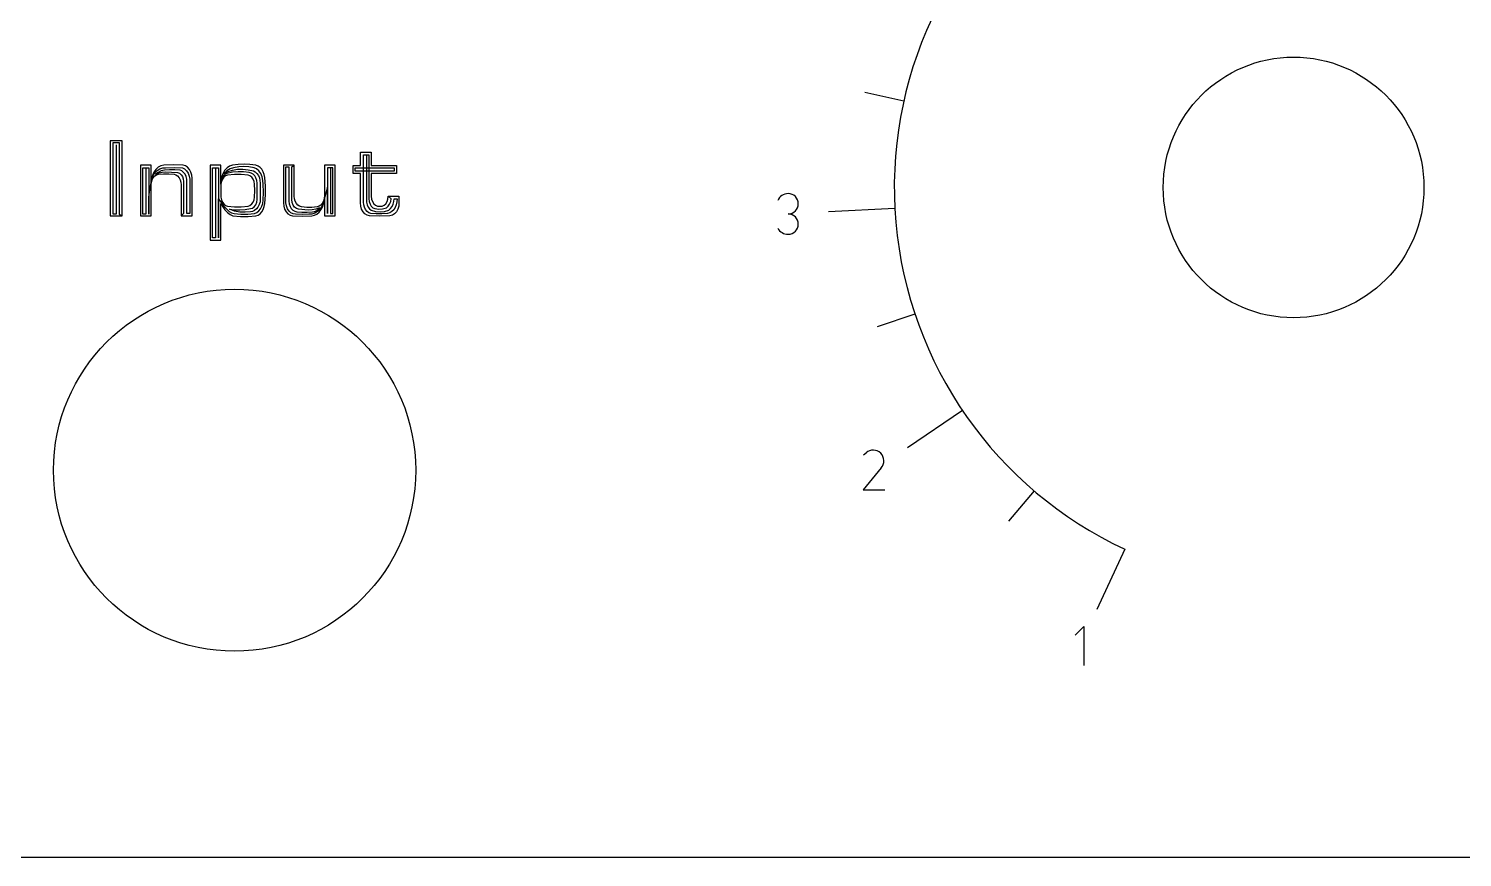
# Model space of a CAD drawing. Header units: millimetres. Extents: x 0 to 494, y 0 to 44.
# Drawn here: x 27.59 to 65.29, y 0 to 21.8 of the extents above; entities that cross this region are included whole.
import ezdxf

# ---------------------------------------------------------------- set-up
doc = ezdxf.new("R2010")
doc.units = ezdxf.units.MM
doc.layers.add('Contour', color=7, linetype='CONTINUOUS')
doc.layers.add('Engraving', color=7, linetype='CONTINUOUS')

msp = doc.modelspace()

# ---------------------------------------------------------------- linework, layer by layer
at = {"layer": 'Contour', "color": 7, "linetype": 'CONTINUOUS'}
msp.add_line((481.73, 0), (1.27, 0), dxfattribs=at)
for centre, radius in [((60.85, 17.622), 3.429), ((33.002, 10.184), 4.762)]:
    msp.add_circle(centre, radius, dxfattribs=at)
at = {"layer": 'Engraving', "color": 7, "linetype": 'CONTINUOUS'}
for p, q in [((50.5992, 19.89455), (49.57405, 20.1217)), ((30.04976, 18.849), (29.73339, 18.849)), ((29.73339, 18.849), (29.73339, 16.877)), ((29.81248, 16.91987), (29.81248, 18.80613)), ((29.81248, 18.80613), (29.97067, 18.80613)), ((29.89157, 18.74183), (29.89157, 16.91987)), ((29.97067, 18.80613), (29.97067, 16.91987)), ((30.04976, 16.877), (30.04976, 18.849)), ((36.31282, 18.20396), (36.31282, 18.54691)), ((36.31282, 18.54691), (36.59756, 18.54691)), ((36.39191, 17.23939), (36.39191, 18.48261)), ((36.39191, 18.48261), (36.53428, 18.48261)), ((36.471, 18.48261), (36.471, 17.3037)), ((36.53428, 18.48261), (36.53428, 18.05391)), ((36.59756, 18.54691), (36.59756, 18.20396)), ((30.80852, 18.20596), (30.52378, 18.20596)), ((30.52378, 18.20596), (30.52378, 16.877)), ((30.58706, 16.91987), (30.58706, 18.14165)), ((30.58706, 18.14165), (30.74525, 18.14165)), ((30.66615, 18.14165), (30.66615, 16.91987)), ((30.74525, 18.14165), (30.74525, 16.91987)), ((30.80852, 17.73439), (30.80852, 18.20596)), ((30.99531, 18.15288), (30.93239, 18.09574)), ((30.96909, 18.06493), (31.03803, 18.10942)), ((31.06587, 18.19021), (30.99531, 18.15288)), ((31.03803, 18.10942), (31.11196, 18.13531)), ((31.14072, 18.20596), (31.06587, 18.19021)), ((31.11196, 18.13531), (31.18818, 18.14165)), ((31.39382, 18.21406), (31.14072, 18.20596)), ((31.18818, 18.14165), (31.40964, 18.1511)), ((31.64692, 18.20596), (31.39382, 18.21406)), ((31.40964, 18.1511), (31.6311, 18.14165)), ((31.6311, 18.14165), (31.68921, 18.11179)), ((31.70956, 18.19041), (31.64692, 18.20596)), ((31.68921, 18.11179), (31.74007, 18.06338)), ((31.76729, 18.15398), (31.70956, 18.19041)), ((31.81638, 18.09904), (31.76729, 18.15398)), ((31.85369, 18.0291), (31.81638, 18.09904)), ((32.64319, 18.20596), (32.35845, 18.20596)), ((32.35845, 18.20596), (32.35845, 16.23396)), ((32.42173, 16.29826), (32.42173, 18.14165)), ((32.42173, 18.14165), (32.57992, 18.14165)), ((32.50082, 18.14165), (32.50082, 16.29826)), ((32.57992, 18.14165), (32.57992, 16.29826)), ((32.64319, 17.71296), (32.64319, 18.20596)), ((32.80611, 18.13697), (32.74828, 18.07489)), ((32.8859, 18.10861), (32.80093, 18.05824)), ((32.87224, 18.18131), (32.80611, 18.13697)), ((32.94375, 18.20596), (32.87224, 18.18131)), ((32.97539, 18.14165), (32.8859, 18.10861)), ((33.09768, 18.2257), (32.94375, 18.20596)), ((32.94375, 18.07735), (33.08205, 18.10079)), ((33.10925, 18.16746), (32.97539, 18.14165)), ((33.08205, 18.10079), (33.22139, 18.10503)), ((33.25222, 18.23229), (33.09768, 18.2257)), ((33.24431, 18.17608), (33.10925, 18.16746)), ((33.22139, 18.10503), (33.36032, 18.09002)), ((33.37937, 18.16746), (33.24431, 18.17608)), ((33.40676, 18.2257), (33.25222, 18.23229)), ((33.51323, 18.14165), (33.37937, 18.16746)), ((33.56069, 18.20596), (33.40676, 18.2257)), ((33.58082, 18.10961), (33.51323, 18.14165)), ((33.61894, 18.18653), (33.56069, 18.20596)), ((33.64099, 18.05702), (33.58082, 18.10961)), ((33.67272, 18.15052), (33.61894, 18.18653)), ((33.7195, 18.09963), (33.67272, 18.15052)), ((33.75706, 18.03624), (33.7195, 18.09963)), ((34.57306, 18.20496), (34.28832, 18.20496)), ((34.28832, 18.20496), (34.28832, 17.21896)), ((34.3516, 17.21896), (34.3516, 18.16209)), ((34.3516, 18.16209), (34.43069, 18.16209)), ((34.43069, 18.16209), (34.43069, 17.26183)), ((34.50979, 18.16209), (34.57306, 18.20496)), ((34.50979, 17.3047), (34.50979, 18.16209)), ((34.57306, 17.39043), (34.57306, 18.20496)), ((35.64874, 18.20496), (35.364, 18.20496)), ((35.364, 18.20496), (35.364, 17.39043)), ((35.58547, 18.14065), (35.4431, 18.14065)), ((35.4431, 18.14065), (35.4431, 16.9403)), ((35.52219, 18.11922), (35.52219, 16.9403)), ((35.58547, 16.9403), (35.58547, 18.14065)), ((35.64874, 16.876), (35.64874, 18.20496)), ((36.12299, 17.98961), (36.12299, 18.20396)), ((36.12299, 18.20396), (36.31282, 18.20396)), ((36.17045, 18.05391), (36.17045, 18.13965)), ((36.17045, 18.13965), (37.19867, 18.13965)), ((36.59756, 18.20396), (37.26195, 18.20396)), ((37.19867, 18.13965), (37.19867, 18.05391)), ((37.26195, 18.20396), (37.26195, 17.98961)), ((30.76915, 17.56022), (30.80617, 17.74654)), ((30.80617, 17.74654), (30.85598, 17.9273)), ((30.81665, 17.83644), (30.80852, 17.73439)), ((30.80852, 17.69152), (30.81578, 17.75971)), ((30.81578, 17.75971), (30.83483, 17.82358)), ((30.84089, 17.93367), (30.81665, 17.83644)), ((30.83483, 17.82358), (30.86457, 17.87946)), ((30.88009, 18.0215), (30.84089, 17.93367)), ((30.85598, 17.9273), (30.90765, 18.00348)), ((30.86457, 17.87946), (30.9033, 17.9241)), ((30.93239, 18.09574), (30.88009, 18.0215)), ((30.9033, 17.9241), (30.94877, 17.95493)), ((30.90765, 18.00348), (30.96909, 18.06493)), ((30.99451, 18.02041), (30.91925, 17.97017)), ((30.91925, 17.97017), (31.00667, 18.00685)), ((30.94877, 17.95493), (30.99835, 17.97017)), ((31.07409, 18.05636), (30.99451, 18.02041)), ((30.99835, 17.97017), (31.13532, 17.98382)), ((31.00667, 18.00685), (31.09678, 18.0284)), ((31.15654, 18.07735), (31.07409, 18.05636)), ((31.09678, 18.0284), (31.18818, 18.03448)), ((31.13532, 17.98382), (31.27267, 17.98382)), ((31.29354, 18.08905), (31.15654, 18.07735)), ((31.18818, 18.03448), (31.34655, 18.02882)), ((31.27267, 17.98382), (31.40964, 17.97017)), ((31.43082, 18.08905), (31.29354, 18.08905)), ((31.34655, 18.02882), (31.50455, 18.01304)), ((31.40964, 17.97017), (31.45922, 17.95493)), ((31.56783, 18.07735), (31.43082, 18.08905)), ((31.45922, 17.95493), (31.50469, 17.9241)), ((31.50455, 18.01304), (31.5538, 17.99487)), ((31.50469, 17.9241), (31.54342, 17.87946)), ((31.54342, 17.87946), (31.57316, 17.82358)), ((31.5538, 17.99487), (31.59734, 17.95875)), ((31.61782, 18.0566), (31.56783, 18.07735)), ((31.57316, 17.82358), (31.59221, 17.75971)), ((31.59221, 17.75971), (31.59947, 17.69152)), ((31.59734, 17.95875), (31.63167, 17.90757)), ((31.66262, 18.0201), (31.61782, 18.0566)), ((31.63167, 17.90757), (31.65407, 17.84542)), ((31.65407, 17.84542), (31.66274, 17.77726)), ((31.69959, 17.97001), (31.66262, 18.0201)), ((31.66274, 17.77726), (31.66274, 16.9413)), ((31.72653, 17.9093), (31.69959, 17.97001)), ((31.74184, 17.84157), (31.72653, 17.9093)), ((31.74007, 18.06338), (31.78051, 17.99945)), ((31.74184, 16.9413), (31.74184, 17.84157)), ((31.78051, 17.99945), (31.80804, 17.92394)), ((31.80804, 17.92394), (31.82093, 17.84157)), ((31.82093, 17.84157), (31.82093, 16.9413)), ((31.87679, 17.9487), (31.85369, 18.0291)), ((31.88421, 17.863), (31.87679, 17.9487)), ((31.88421, 16.877), (31.88421, 17.863)), ((32.64756, 17.81276), (32.64319, 17.71296)), ((32.64998, 17.78798), (32.64319, 17.71296)), ((32.65637, 17.78239), (32.64319, 17.71296)), ((32.66721, 17.90913), (32.64756, 17.81276)), ((32.67113, 17.85792), (32.64998, 17.78798)), ((32.6826, 17.84465), (32.65637, 17.78239)), ((32.70128, 17.99781), (32.66721, 17.90913)), ((32.70514, 17.91783), (32.67113, 17.85792)), ((32.72001, 17.89535), (32.6826, 17.84465)), ((32.74828, 18.07489), (32.70128, 17.99781)), ((32.74961, 17.96347), (32.70514, 17.91783)), ((32.76596, 17.93088), (32.72001, 17.89535)), ((32.80093, 18.05824), (32.72229, 17.99161)), ((32.72229, 17.99161), (32.83127, 18.04275)), ((32.80138, 17.99161), (32.74961, 17.96347)), ((32.8172, 17.94874), (32.76596, 17.93088)), ((32.94664, 18.02269), (32.80138, 17.99161)), ((32.99632, 17.96659), (32.8172, 17.94874)), ((32.83127, 18.04275), (32.94375, 18.07735)), ((33.09334, 18.03667), (32.94664, 18.02269)), ((33.17592, 17.96659), (32.99632, 17.96659)), ((33.24039, 18.03345), (33.09334, 18.03667)), ((33.35504, 17.94874), (33.17592, 17.96659)), ((33.38668, 18.01304), (33.24039, 18.03345)), ((33.40628, 17.93088), (33.35504, 17.94874)), ((33.36032, 18.09002), (33.49741, 18.05591)), ((33.43947, 18.00231), (33.38668, 18.01304)), ((33.45223, 17.89535), (33.40628, 17.93088)), ((33.48856, 17.97391), (33.43947, 18.00231)), ((33.48964, 17.84465), (33.45223, 17.89535)), ((33.53079, 17.92967), (33.48856, 17.97391)), ((33.51587, 17.78239), (33.48964, 17.84465)), ((33.49741, 18.05591), (33.54713, 18.03064)), ((33.52905, 17.71296), (33.51587, 17.78239)), ((33.56344, 17.87244), (33.53079, 17.92967)), ((33.54713, 18.03064), (33.59124, 17.99057)), ((33.5844, 17.80592), (33.56344, 17.87244)), ((33.59232, 17.73439), (33.5844, 17.80592)), ((33.59124, 17.99057), (33.62739, 17.93785)), ((33.60007, 17.59162), (33.59232, 17.73439)), ((33.62739, 17.93785), (33.65363, 17.8753)), ((33.69041, 17.9868), (33.64099, 18.05702)), ((33.65363, 17.8753), (33.66857, 17.80625)), ((33.66857, 17.80625), (33.67142, 17.73439)), ((33.67142, 17.73439), (33.67858, 17.48789)), ((33.72632, 17.90285), (33.69041, 17.9868)), ((33.74674, 17.80985), (33.72632, 17.90285)), ((33.75051, 17.71296), (33.74674, 17.80985)), ((33.78363, 17.96337), (33.75706, 18.03624)), ((33.79797, 17.88443), (33.78363, 17.96337)), ((33.81214, 17.65607), (33.79797, 17.88443)), ((36.31282, 17.98961), (36.12299, 17.98961)), ((36.53428, 18.05391), (36.17045, 18.05391)), ((36.31282, 17.21796), (36.31282, 17.98961)), ((37.19867, 18.05391), (36.53428, 18.05391)), ((36.53428, 18.05391), (36.53428, 17.32513)), ((37.26195, 17.98961), (36.59756, 17.98961)), ((36.59756, 17.98961), (36.59756, 17.38943)), ((30.74525, 17.37), (30.76915, 17.56022)), ((30.74525, 16.91987), (30.74525, 17.37)), ((30.80852, 16.877), (30.80852, 17.69152)), ((31.59947, 17.69152), (31.59947, 16.877)), ((32.64319, 17.71296), (32.63622, 17.54148)), ((32.63622, 17.54148), (32.64319, 17.37)), ((32.64319, 17.37), (32.65637, 17.30057)), ((33.51587, 17.30057), (33.52905, 17.37)), ((33.53602, 17.54148), (33.52905, 17.71296)), ((33.52905, 17.37), (33.53602, 17.54148)), ((33.59232, 17.3057), (33.60007, 17.44847)), ((33.60007, 17.44847), (33.60007, 17.59162)), ((33.67858, 17.48789), (33.67142, 17.24139)), ((33.75799, 17.49861), (33.75051, 17.71296)), ((33.75051, 17.28426), (33.75799, 17.49861)), ((33.79797, 17.19852), (33.81214, 17.42689)), ((33.81214, 17.42689), (33.81214, 17.65607)), ((34.58031, 17.32225), (34.57306, 17.39043)), ((35.37908, 17.37592), (35.30073, 17.13322)), ((35.364, 17.39043), (35.35675, 17.32225)), ((35.35993, 17.27683), (35.364, 17.369)), ((35.364, 17.369), (35.364, 16.876)), ((35.4431, 17.62622), (35.37908, 17.37592)), ((35.4431, 16.9403), (35.4431, 17.62622)), ((36.59756, 17.38943), (36.60381, 17.31701)), ((37.03423, 17.31701), (37.04048, 17.38943)), ((37.11958, 17.32513), (37.04048, 17.38943)), ((37.04048, 17.38943), (37.32522, 17.38943)), ((37.32522, 17.38943), (37.32522, 17.21796)), ((32.57992, 16.29826), (32.57992, 17.32713)), ((32.57992, 17.32713), (32.64715, 17.22493)), ((32.64319, 16.23396), (32.64319, 17.19852)), ((32.64319, 17.19852), (32.69145, 17.11081)), ((32.64715, 17.22493), (32.72119, 17.13177)), ((32.65637, 17.30057), (32.6826, 17.2383)), ((32.6826, 17.2383), (32.72001, 17.18761)), ((32.69145, 17.11081), (32.74846, 17.03333)), ((32.72001, 17.18761), (32.76596, 17.15208)), ((32.72119, 17.13177), (32.80138, 17.04848)), ((32.74846, 17.03333), (32.81306, 16.96769)), ((32.76596, 17.15208), (32.8172, 17.13422)), ((32.80138, 17.04848), (32.85801, 16.99329)), ((32.81306, 16.96769), (32.88391, 16.91522)), ((32.8172, 17.13422), (32.99632, 17.11637)), ((32.85801, 16.99329), (32.92241, 16.95693)), ((33.00027, 17.00152), (32.86465, 17.04848)), ((32.86465, 17.04848), (33.00314, 17.03389)), ((32.99632, 17.11637), (33.17592, 17.11637)), ((33.13887, 16.97498), (33.00027, 17.00152)), ((33.00314, 17.03389), (33.14205, 17.03261)), ((33.27878, 16.96917), (33.13887, 16.97498)), ((33.14205, 17.03261), (33.28067, 17.04464)), ((33.17592, 17.11637), (33.35504, 17.13422)), ((33.41832, 16.98417), (33.27878, 16.96917)), ((33.28067, 17.04464), (33.41832, 17.06991)), ((33.35504, 17.13422), (33.40628, 17.15208)), ((33.40628, 17.15208), (33.45223, 17.18761)), ((33.41832, 17.06991), (33.47192, 17.0819)), ((33.47435, 16.99265), (33.41832, 16.98417)), ((33.45223, 17.18761), (33.48964, 17.2383)), ((33.47192, 17.0819), (33.52024, 17.11553)), ((33.52781, 17.01698), (33.47435, 16.99265)), ((33.48964, 17.2383), (33.51587, 17.30057)), ((33.52024, 17.11553), (33.55865, 17.16759)), ((33.57625, 17.05607), (33.52781, 17.01698)), ((33.55865, 17.16759), (33.58347, 17.23307)), ((33.61751, 17.10815), (33.57625, 17.05607)), ((33.58347, 17.23307), (33.59232, 17.3057)), ((33.58712, 16.96431), (33.63988, 17.00443)), ((33.64972, 17.17087), (33.61751, 17.10815)), ((33.63988, 17.00443), (33.68462, 17.05962)), ((33.67142, 17.24139), (33.64972, 17.17087)), ((33.67272, 16.93243), (33.7195, 16.98333)), ((33.68462, 17.05962), (33.71905, 17.12703)), ((33.71905, 17.12703), (33.74139, 17.20322)), ((33.7195, 16.98333), (33.75706, 17.04671)), ((33.74139, 17.20322), (33.75051, 17.28426)), ((33.75706, 17.04671), (33.78363, 17.11959)), ((33.78363, 17.11959), (33.79797, 17.19852)), ((34.28832, 17.21896), (34.29574, 17.13326)), ((34.29574, 17.13326), (34.31884, 17.05285)), ((34.31884, 17.05285), (34.35614, 16.98292)), ((34.3648, 17.13725), (34.3516, 17.21896)), ((34.35614, 16.98292), (34.40524, 16.92797)), ((34.39276, 17.06268), (34.3648, 17.13725)), ((34.43368, 17.00005), (34.39276, 17.06268)), ((34.43069, 17.26183), (34.43975, 17.19105)), ((34.48492, 16.95341), (34.43368, 17.00005)), ((34.43975, 17.19105), (34.46123, 17.12538)), ((34.46123, 17.12538), (34.49384, 17.06874)), ((34.49384, 17.06874), (34.53564, 17.02455)), ((34.51835, 17.22934), (34.50979, 17.3047)), ((34.54269, 17.1606), (34.51835, 17.22934)), ((34.53564, 17.02455), (34.5841, 16.99545)), ((34.58071, 17.1044), (34.54269, 17.1606)), ((34.59936, 17.25837), (34.58031, 17.32225)), ((34.62913, 17.06558), (34.58071, 17.1044)), ((34.5841, 16.99545), (34.63634, 16.98317)), ((34.62911, 17.2025), (34.59936, 17.25837)), ((34.66784, 17.15786), (34.62911, 17.2025)), ((34.68379, 17.04748), (34.62913, 17.06558)), ((34.63634, 16.98317), (34.77331, 16.96952)), ((34.7133, 17.12703), (34.66784, 17.15786)), ((34.93689, 17.02604), (34.68379, 17.04748)), ((34.76289, 17.11178), (34.7133, 17.12703)), ((34.89986, 17.09813), (34.76289, 17.11178)), ((34.77331, 16.96952), (34.91065, 16.96952)), ((35.0372, 17.09813), (34.89986, 17.09813)), ((34.91065, 16.96952), (35.04763, 16.98317)), ((35.03881, 17.03032), (34.93689, 17.02604)), ((35.17418, 17.11178), (35.0372, 17.09813)), ((35.13952, 17.05187), (35.03881, 17.03032)), ((35.04763, 16.98317), (35.09999, 16.99053)), ((35.09999, 16.99053), (35.15032, 17.01144)), ((35.1834, 16.98791), (35.11066, 16.9431)), ((35.23745, 17.09035), (35.13952, 17.05187)), ((35.15032, 17.01144), (35.19673, 17.04514)), ((35.16331, 16.9211), (35.22178, 16.96852)), ((35.22376, 17.12703), (35.17418, 17.11178)), ((35.2477, 17.05221), (35.1834, 16.98791)), ((35.19673, 17.04514), (35.23745, 17.09035)), ((35.22178, 16.96852), (35.27239, 17.03035)), ((35.26923, 17.15786), (35.22376, 17.12703)), ((35.30073, 17.13322), (35.2477, 17.05221)), ((35.30795, 17.2025), (35.26923, 17.15786)), ((35.27239, 17.03035), (35.31324, 17.10425)), ((35.3377, 17.25837), (35.30795, 17.2025)), ((35.31324, 17.10425), (35.34279, 17.18746)), ((35.35675, 17.32225), (35.3377, 17.25837)), ((35.34279, 17.18746), (35.35993, 17.27683)), ((36.32023, 17.13226), (36.31282, 17.21796)), ((36.34333, 17.05185), (36.32023, 17.13226)), ((36.38064, 16.98192), (36.34333, 17.05185)), ((36.42973, 16.92697), (36.38064, 16.98192)), ((36.39871, 17.16866), (36.39191, 17.23939)), ((36.41731, 17.10193), (36.39871, 17.16866)), ((36.44672, 17.04277), (36.41731, 17.10193)), ((36.48536, 16.99433), (36.44672, 17.04277)), ((36.471, 17.3037), (36.47194, 17.23336)), ((36.47194, 17.23336), (36.48653, 17.16585)), ((36.53119, 16.95922), (36.48536, 16.99433)), ((36.48653, 17.16585), (36.51374, 17.10594)), ((36.51374, 17.10594), (36.55164, 17.05787)), ((36.53428, 17.32513), (36.54167, 17.25338)), ((36.54167, 17.25338), (36.56331, 17.18714)), ((36.55164, 17.05787), (36.59756, 17.02504)), ((36.56331, 17.18714), (36.59754, 17.13149)), ((36.59754, 17.13149), (36.64172, 17.0907)), ((36.59756, 17.02504), (36.71122, 16.99389)), ((36.60381, 17.31701), (36.62505, 17.25002)), ((36.62505, 17.25002), (36.6595, 17.194)), ((36.64172, 17.0907), (36.69247, 17.06791)), ((36.6595, 17.194), (36.7043, 17.15362)), ((36.69247, 17.06791), (36.79307, 17.05366)), ((36.7043, 17.15362), (36.75574, 17.13222)), ((36.71122, 16.99389), (36.82693, 16.98344)), ((36.75574, 17.13222), (36.81902, 17.12682)), ((36.79307, 17.05366), (36.89408, 17.06086)), ((36.81902, 17.12682), (36.88229, 17.13222)), ((36.82693, 16.98344), (36.94264, 16.99389)), ((36.88229, 17.13222), (36.93374, 17.15362)), ((36.89408, 17.06086), (36.99303, 17.08935)), ((36.93374, 17.15362), (36.97854, 17.194)), ((36.94264, 16.99389), (37.0563, 17.02504)), ((36.97854, 17.194), (37.01299, 17.25002)), ((36.99303, 17.08935), (37.04092, 17.1291)), ((37.01299, 17.25002), (37.03423, 17.31701)), ((37.04092, 17.1291), (37.07959, 17.18429)), ((37.0563, 17.02504), (37.10325, 17.0647)), ((37.07959, 17.18429), (37.10642, 17.25114)), ((37.13791, 16.98818), (37.08323, 16.95549)), ((37.10325, 17.0647), (37.14263, 17.11734)), ((37.10642, 17.25114), (37.11958, 17.32513)), ((37.18621, 17.03588), (37.13791, 16.98818)), ((37.14263, 17.11734), (37.17255, 17.18039)), ((37.17255, 17.18039), (37.19153, 17.2508)), ((37.22592, 17.09642), (37.18621, 17.03588)), ((37.19153, 17.2508), (37.19867, 17.32513)), ((37.19867, 17.32513), (37.27777, 17.32513)), ((37.2564, 16.98319), (37.20757, 16.92828)), ((37.25522, 17.16701), (37.22592, 17.09642)), ((37.27277, 17.24442), (37.25522, 17.16701)), ((37.29369, 17.05276), (37.2564, 16.98319)), ((37.27777, 17.32513), (37.27277, 17.24442)), ((37.31712, 17.13267), (37.29369, 17.05276)), ((37.32522, 17.21796), (37.31712, 17.13267)), ((50.3647, 17.0725), (48.6168, 16.98115)), ((29.73339, 16.877), (30.04976, 16.877)), ((29.89157, 16.91987), (29.81248, 16.91987)), ((29.97067, 16.91987), (30.03394, 16.877)), ((30.52378, 16.877), (30.80852, 16.877)), ((30.66615, 16.91987), (30.58706, 16.91987)), ((31.66274, 16.9413), (31.59947, 16.877)), ((31.59947, 16.877), (31.88421, 16.877)), ((31.82093, 16.9413), (31.74184, 16.9413)), ((32.88391, 16.91522), (32.95957, 16.877)), ((32.92241, 16.95693), (32.99121, 16.9413)), ((32.95957, 16.877), (33.15971, 16.8542)), ((32.99121, 16.9413), (33.17033, 16.92345)), ((33.15971, 16.8542), (33.36055, 16.8542)), ((33.17033, 16.92345), (33.34993, 16.92345)), ((33.34993, 16.92345), (33.52905, 16.9413)), ((33.36055, 16.8542), (33.56069, 16.877)), ((33.52905, 16.9413), (33.58712, 16.96431)), ((33.56069, 16.877), (33.61894, 16.89642)), ((33.61894, 16.89642), (33.67272, 16.93243)), ((34.40524, 16.92797), (34.46297, 16.89155)), ((34.46297, 16.89155), (34.5256, 16.876)), ((34.54318, 16.92575), (34.48492, 16.95341)), ((34.5256, 16.876), (34.77871, 16.8679)), ((34.6047, 16.91887), (34.54318, 16.92575)), ((34.77871, 16.9133), (34.6047, 16.91887)), ((34.95271, 16.91887), (34.77871, 16.9133)), ((34.77871, 16.8679), (35.03181, 16.876)), ((35.03262, 16.91975), (34.95271, 16.91887)), ((35.03181, 16.876), (35.09918, 16.88987)), ((35.11066, 16.9431), (35.03262, 16.91975)), ((35.09918, 16.88987), (35.16331, 16.9211)), ((35.364, 16.876), (35.64874, 16.876)), ((35.52219, 16.9403), (35.58547, 16.9403)), ((36.48746, 16.89055), (36.42973, 16.92697)), ((36.5501, 16.875), (36.48746, 16.89055)), ((36.58174, 16.9393), (36.53119, 16.95922)), ((36.81902, 16.86639), (36.5501, 16.875)), ((36.72928, 16.9267), (36.58174, 16.9393)), ((36.87712, 16.9267), (36.72928, 16.9267)), ((37.08794, 16.875), (36.81902, 16.86639)), ((37.02466, 16.9393), (36.87712, 16.9267)), ((37.08323, 16.95549), (37.02466, 16.9393)), ((37.15023, 16.89145), (37.08794, 16.875)), ((37.20757, 16.92828), (37.15023, 16.89145)), ((32.35845, 16.23396), (32.64319, 16.23396)), ((32.50082, 16.29826), (32.42173, 16.29826)), ((50.89285, 14.29035), (49.8971, 13.95715)), ((52.14515, 11.75075), (50.6944, 10.77215)), ((49.5392, 10.5874), (49.6076, 10.6444)), ((50.0066, 10.2454), (49.5278, 9.664)), ((49.5278, 9.664), (50.0978, 9.664)), ((54.03095, 9.6378), (53.34915, 8.83945)), ((56.4127, 8.10585), (55.67315, 6.52)), ((55.1098, 5.841), (55.3378, 6.069)), ((55.3378, 6.069), (55.3378, 5.043))]:
    msp.add_line(p, q, dxfattribs=at)
for centre, radius, start, end in [((60.85, 17.622), 10.49984, 65.00076, 245.00076), ((47.56036, 17.16247), 0.29934, 90.37438, 157.00576), ((47.5584, 17.1939), 0.2679, -90, 90), ((47.5584, 16.6581), 0.2679, -90, 90), ((47.55996, 16.70718), 0.31699, 209.76844, 269.71869), ((49.79242, 10.43022), 0.2829, -40.79241, 130.79241)]:
    msp.add_arc(centre, radius, start, end, dxfattribs=at)

doc.saveas('drawing.dxf')
